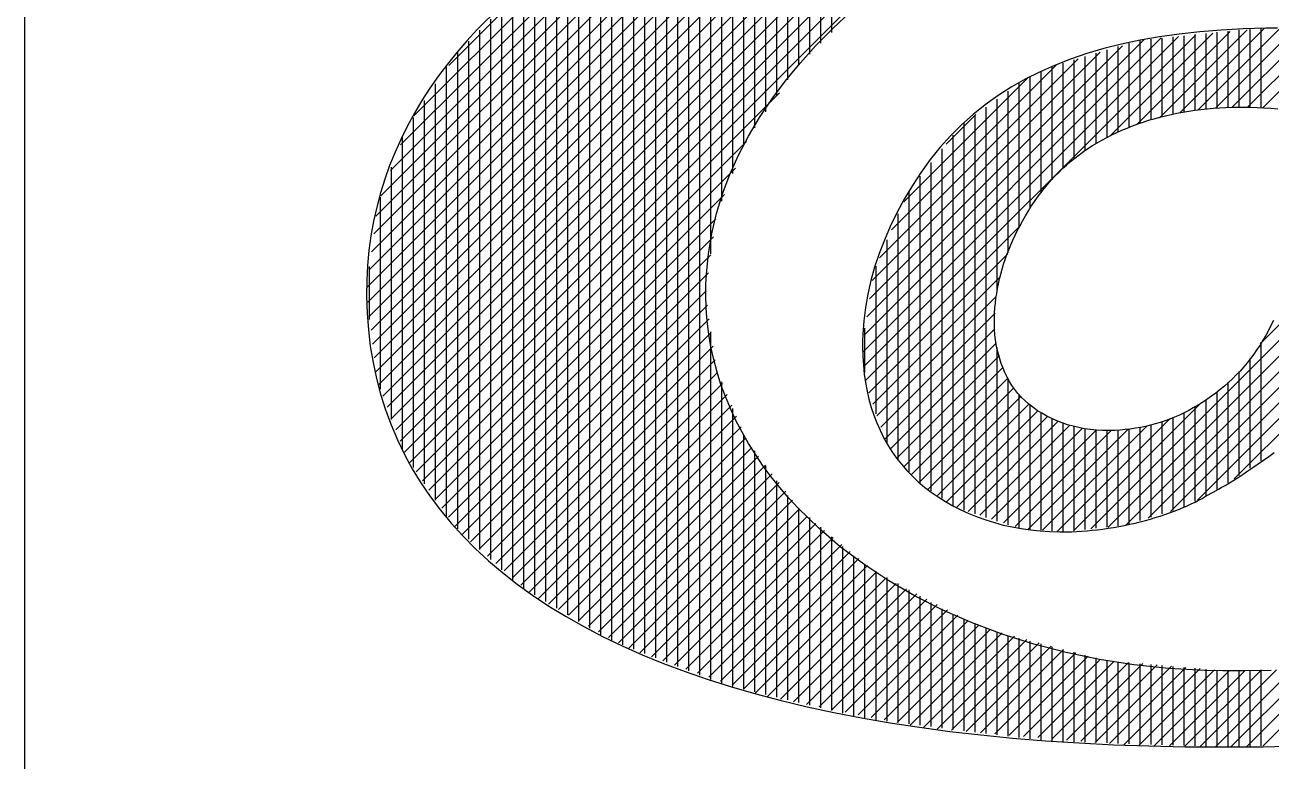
# Model space of a CAD drawing. Header units: millimetres. Extents: x 0 to 594, y 0 to 420.
# Drawn here: x 554.51 to 564.03, y 24.65 to 30.27 of the extents above; entities that cross this region are included whole.
import ezdxf

# ---------------------------------------------------------------- set-up
doc = ezdxf.new("R2010")
doc.units = ezdxf.units.MM
doc.header["$LTSCALE"] = 32.67
doc.layers.get('0').update_dxf_attribs({"linetype": 'CONTINUOUS'})

# ---------------------------------------------------------------- blocks, each defined once
blk = doc.blocks.new('CRE8_LOGO_BL0', base_point=(563.2299, 30.5129))
at = {"color": 7, "linetype": 'CONTINUOUS'}
blk.add_line((554.5149, 21.8345), (554.5149, 39.1914), dxfattribs=at)
at = {"color": 2, "linetype": 'CONTINUOUS'}
for p, q in [((557.1811, 27.7261), (563.4043, 33.9493)), ((557.1935, 27.6197), (563.4883, 33.9144)), ((557.2142, 27.5215), (563.5723, 33.8796)), ((557.2471, 27.4356), (563.6562, 33.8447)), ((557.2801, 27.3497), (563.7402, 33.8099)), ((557.313, 27.2638), (563.8242, 33.775)), ((557.3459, 27.1779), (563.9109, 33.7429)), ((557.3788, 27.092), (563.9977, 33.7108)), ((557.4118, 27.0061), (564.0844, 33.6787)), ((557.1688, 27.8326), (561.2453, 31.9092)), ((557.144, 28.0454), (560.9066, 31.8081)), ((557.1564, 27.939), (561.0765, 31.8591)), ((557.1274, 28.2665), (560.5669, 31.7061)), ((557.1316, 28.1519), (560.7368, 31.7571)), ((560.5068, 30.0453), (560.5068, 31.6831)), ((560.5908, 30.1278), (560.5908, 31.7112)), ((560.6749, 30.2102), (560.6749, 31.7392)), ((557.1439, 28.4019), (560.3971, 31.6551)), ((557.1605, 28.5373), (560.2273, 31.6041)), ((560.2547, 29.7273), (560.2547, 31.599)), ((560.3387, 29.8502), (560.3387, 31.627)), ((560.4228, 29.9628), (560.4228, 31.6551)), ((557.1771, 28.6727), (560.0212, 31.5168)), ((559.9186, 29.1351), (559.9186, 31.4868)), ((560.0026, 29.348), (560.0026, 31.5148)), ((560.0867, 29.4817), (560.0867, 31.5429)), ((560.1707, 29.6045), (560.1707, 31.5709)), ((557.1937, 28.8081), (559.8068, 31.4213)), ((559.7505, 28.5211), (559.7505, 31.4064)), ((559.8346, 28.9222), (559.8346, 31.4476)), ((557.2308, 28.9641), (559.5924, 31.3257)), ((559.5825, 25.3378), (559.5825, 31.324)), ((559.6665, 25.3045), (559.6665, 31.3652)), ((557.3059, 29.1581), (559.3781, 31.2302)), ((559.3304, 25.4377), (559.3304, 31.2003)), ((559.4144, 25.4044), (559.4144, 31.2415)), ((559.4985, 25.3711), (559.4985, 31.2827)), ((557.381, 29.352), (559.138, 31.109)), ((559.1623, 25.5044), (559.1623, 31.1178)), ((559.2464, 25.471), (559.2464, 31.159)), ((558.9943, 25.571), (558.9943, 31.0315)), ((559.0783, 25.5377), (559.0783, 31.0766)), ((558.8262, 25.6632), (558.8262, 30.914)), ((558.9103, 25.612), (558.9103, 30.9727)), ((557.4843, 29.5741), (558.8005, 30.8903)), ((558.7422, 25.7144), (558.7422, 30.8553)), ((558.5741, 25.8169), (558.5741, 30.7378)), ((558.6582, 25.7657), (558.6582, 30.7965)), ((557.7496, 29.9583), (558.463, 30.6716)), ((558.4901, 25.8681), (558.4901, 30.6791)), ((558.3221, 25.9705), (558.3221, 30.5616)), ((558.4061, 25.9193), (558.4061, 30.6203)), ((558.238, 26.0312), (558.238, 30.4809)), ((558.154, 26.1093), (558.154, 30.3964)), ((558.07, 26.1874), (558.07, 30.3119)), ((557.986, 26.2654), (557.986, 30.2274)), ((560.9125, 27.7737), (563.3197, 30.1808)), ((560.9197, 27.8997), (563.1883, 30.1683)), ((560.9215, 27.6638), (563.451, 30.1933)), ((560.9404, 28.0391), (563.057, 30.1558)), ((562.7957, 29.4192), (563.5823, 30.2057)), ((563.0026, 29.5072), (563.7136, 30.2182)), ((563.1117, 29.5429), (563.1117, 30.1587)), ((563.1736, 29.5594), (563.8449, 30.2307)), ((563.1957, 29.5656), (563.1957, 30.1677)), ((563.2797, 29.5883), (563.2797, 30.1766)), ((563.3302, 29.5971), (563.9753, 30.2423)), ((563.3637, 29.6016), (563.3637, 30.1856)), ((563.4478, 29.6143), (563.4478, 30.1946)), ((563.4687, 29.6168), (564.0953, 30.2434)), ((563.5318, 29.6269), (563.5318, 30.2035)), ((563.6032, 29.6325), (564.209, 30.2383)), ((563.6158, 29.6322), (563.6158, 30.2125)), ((563.6999, 29.6361), (563.6999, 30.2215)), ((563.7273, 29.6377), (564.3224, 30.2328)), ((563.7839, 29.64), (563.7839, 30.2304)), ((563.8475, 29.6391), (564.4357, 30.2273)), ((563.8679, 29.6381), (563.8679, 30.2394)), ((563.9519, 29.6337), (563.9519, 30.2411)), ((563.9602, 29.633), (564.5491, 30.2219)), ((557.8179, 26.4216), (557.8179, 30.0584)), ((557.9019, 26.3435), (557.9019, 30.1429)), ((560.961, 28.1786), (562.8915, 30.1091)), ((560.9816, 28.3181), (562.7231, 30.0595)), ((562.7756, 29.4079), (562.7756, 30.0773)), ((562.8596, 29.4498), (562.8596, 30.1025)), ((562.9436, 29.4837), (562.9436, 30.1277)), ((563.0276, 29.5177), (563.0276, 30.1497)), ((561.0364, 28.4917), (562.5547, 30.01)), ((562.4394, 29.1719), (562.4394, 29.9765)), ((562.5235, 29.2436), (562.5235, 30.0017)), ((562.6075, 29.3075), (562.6075, 30.0269)), ((562.6915, 29.3607), (562.6915, 30.0521)), ((557.7339, 26.5148), (557.7339, 29.9481)), ((561.1304, 28.7046), (562.3863, 29.9604)), ((562.1874, 28.8702), (562.1874, 29.8701)), ((562.2714, 28.9849), (562.2714, 29.9109)), ((562.3554, 29.0868), (562.3554, 29.9514)), ((557.6498, 26.6397), (557.6498, 29.8194)), ((561.2244, 28.9174), (562.1685, 29.8615)), ((562.1033, 28.7166), (562.1033, 29.8238)), ((557.4503, 26.9258), (560.2754, 29.7508)), ((557.5658, 26.7645), (557.5658, 29.6907)), ((561.9353, 28.2281), (561.9353, 29.7012)), ((562.0193, 28.5286), (562.0193, 29.7625)), ((561.5473, 29.3591), (561.772, 29.5838)), ((561.8512, 26.5086), (561.8512, 29.64)), ((557.4818, 26.8894), (557.4818, 29.562)), ((561.6832, 26.5644), (561.6832, 29.5174)), ((561.7672, 26.5365), (561.7672, 29.5787)), ((563.9425, 27.8328), (565.6621, 29.5524)), ((557.3978, 27.0242), (557.3978, 29.4115)), ((561.5992, 26.6012), (561.5992, 29.4276)), ((562.6504, 26.4218), (565.6354, 29.4069)), ((557.4999, 26.8565), (560.0222, 29.3789)), ((561.5151, 26.6564), (561.5151, 29.3233)), ((561.4311, 26.7115), (561.4311, 29.219)), ((562.7831, 26.4358), (565.6087, 29.2613)), ((557.3137, 27.2556), (557.3137, 29.1831)), ((557.5495, 26.7873), (559.938, 29.1758)), ((561.3471, 26.7721), (561.3471, 29.1146)), ((562.9172, 26.4509), (565.5799, 29.1136)), ((557.2297, 27.4871), (557.2297, 28.9547)), ((557.599, 26.718), (559.8539, 28.9728)), ((561.263, 26.8559), (561.263, 28.9987)), ((563.0878, 26.5027), (565.5489, 28.9638)), ((561.179, 26.9536), (561.179, 28.8266)), ((557.6486, 26.6487), (559.7886, 28.7887)), ((560.9305, 27.554), (562.113, 28.7364)), ((563.2584, 26.5545), (565.5179, 28.814)), ((557.6982, 26.5795), (559.77, 28.6513)), ((563.4642, 26.6415), (565.4869, 28.6641)), ((561.095, 27.0746), (561.095, 28.6271)), ((557.7478, 26.5102), (559.7515, 28.5139)), ((560.956, 27.4606), (562.017, 28.5216)), ((563.7457, 26.8042), (565.4558, 28.5143)), ((557.1457, 28.021), (557.1457, 28.4253)), ((557.7974, 26.441), (559.7329, 28.3766)), ((560.987, 27.3727), (561.962, 28.3478)), ((561.011, 27.2989), (561.011, 28.4276)), ((557.8533, 26.3781), (559.7144, 28.2392)), ((561.0179, 27.2848), (561.9294, 28.1963)), ((557.917, 26.323), (559.724, 28.13)), ((561.0488, 27.1969), (561.9197, 28.0679)), ((557.9808, 26.2679), (559.7386, 28.0257)), ((558.0446, 26.2129), (559.7531, 27.9214)), ((559.7505, 25.2711), (559.7505, 27.9263)), ((560.9269, 27.6152), (560.9269, 27.9544)), ((561.0797, 27.109), (561.9189, 27.9482)), ((558.1083, 26.1578), (559.7677, 27.8172)), ((561.1235, 27.034), (561.9287, 27.8391)), ((561.9353, 26.4807), (561.9353, 27.8072)), ((563.9519, 26.9419), (563.9519, 27.8473)), ((558.1721, 26.1027), (559.7823, 27.7129)), ((561.1725, 26.9641), (561.9526, 27.7442)), ((563.8679, 26.8858), (563.8679, 27.7219)), ((558.2358, 26.0476), (559.8023, 27.6141)), ((561.2224, 26.8952), (561.9796, 27.6524)), ((563.7839, 26.8297), (563.7839, 27.624)), ((558.2996, 25.9926), (559.8384, 27.5313)), ((559.8346, 25.239), (559.8346, 27.5439)), ((561.2827, 26.8367), (562.017, 27.571)), ((561.343, 26.7781), (562.0625, 27.4977)), ((562.0193, 26.4528), (562.0193, 27.5667)), ((563.6999, 26.7735), (563.6999, 27.5416)), ((558.3634, 25.9375), (559.8744, 27.4486)), ((561.408, 26.7242), (562.1183, 27.4346)), ((562.1033, 26.4268), (562.1033, 27.4499)), ((563.5318, 26.6769), (563.5318, 27.4062)), ((563.6158, 26.7208), (563.6158, 27.4686)), ((558.4355, 25.8908), (559.9105, 27.3658)), ((559.9186, 25.2187), (559.9186, 27.3409)), ((561.4802, 26.6776), (562.1773, 27.3747)), ((561.5524, 26.6311), (562.2478, 27.3264)), ((562.1874, 26.4198), (562.1874, 27.3681)), ((562.2714, 26.4128), (562.2714, 27.3102)), ((562.5176, 26.4079), (563.4965, 27.3868)), ((563.3637, 26.5889), (563.3637, 27.3096)), ((563.4478, 26.6329), (563.4478, 27.3578)), ((558.5119, 25.8483), (559.9465, 27.283)), ((561.6247, 26.5845), (562.3205, 27.2803)), ((561.7139, 26.5549), (562.4018, 27.2428)), ((561.8037, 26.5258), (562.4916, 27.2138)), ((562.2829, 26.4108), (563.0786, 27.2065)), ((562.3554, 26.4058), (562.3554, 27.263)), ((562.3932, 26.4024), (563.2561, 27.2653)), ((562.4394, 26.3997), (562.4394, 27.2282)), ((562.5235, 26.4085), (562.5235, 27.2063)), ((563.1117, 26.51), (563.1117, 27.2155)), ((563.1957, 26.5355), (563.1957, 27.2414)), ((563.2797, 26.5609), (563.2797, 27.2744)), ((558.5882, 25.8059), (559.9826, 27.2002)), ((558.6646, 25.7634), (560.0186, 27.1174)), ((560.0026, 25.1985), (560.0026, 27.1378)), ((561.8935, 26.4968), (562.5881, 27.1914)), ((561.9833, 26.4677), (562.694, 27.1784)), ((562.0731, 26.4387), (562.8094, 27.175)), ((562.1725, 26.4193), (562.9379, 27.1846)), ((562.6075, 26.4173), (562.6075, 27.1862)), ((562.6915, 26.4262), (562.6915, 27.179)), ((562.7756, 26.435), (562.7756, 27.1729)), ((562.8596, 26.4438), (562.8596, 27.1786)), ((562.9436, 26.459), (562.9436, 27.1847)), ((563.0276, 26.4845), (563.0276, 27.1967)), ((558.741, 25.7209), (560.0624, 27.0423)), ((560.0867, 25.1782), (560.0867, 27.018)), ((558.8173, 25.6784), (560.1144, 26.9756)), ((558.8937, 25.636), (560.1665, 26.9088)), ((558.97, 25.5935), (560.2186, 26.842)), ((560.1707, 25.1579), (560.1707, 26.9038)), ((559.0464, 25.551), (560.2706, 26.7752)), ((560.2547, 25.1376), (560.2547, 26.7897)), ((559.1227, 25.5085), (560.3227, 26.7085)), ((559.2082, 25.4751), (560.3747, 26.6417)), ((560.3387, 25.1173), (560.3387, 26.6755)), ((559.2962, 25.4443), (560.4268, 26.5749)), ((560.4228, 25.097), (560.4228, 26.5812)), ((559.3841, 25.4134), (560.4867, 26.516)), ((559.4721, 25.3826), (560.5523, 26.4628)), ((560.5068, 25.0768), (560.5068, 26.508)), ((559.5601, 25.3517), (560.6179, 26.4095)), ((559.6481, 25.3208), (560.6835, 26.3563)), ((560.5908, 25.0565), (560.5908, 26.4349)), ((560.6749, 25.0362), (560.6749, 26.3617)), ((559.736, 25.29), (560.7491, 26.3031)), ((560.7589, 25.0159), (560.7589, 26.2885)), ((559.824, 25.2591), (560.8147, 26.2499)), ((559.912, 25.2283), (560.8803, 26.1966)), ((560.8429, 24.9956), (560.8429, 26.2153)), ((560, 25.1974), (560.9459, 26.1434)), ((560.0879, 25.1666), (561.0115, 26.0902)), ((560.9269, 24.9753), (560.9269, 26.147)), ((561.011, 24.9633), (561.011, 26.0992)), ((560.1824, 25.1422), (561.0864, 26.0462)), ((560.2814, 25.1223), (561.1648, 26.0058)), ((561.095, 24.9531), (561.095, 26.0514)), ((561.179, 24.9428), (561.179, 26.0037)), ((560.3804, 25.1025), (561.2433, 25.9654)), ((560.4793, 25.0826), (561.3217, 25.925)), ((560.5783, 25.0628), (561.4001, 25.8845)), ((561.263, 24.9326), (561.263, 25.9559)), ((561.3471, 24.9224), (561.3471, 25.9081)), ((560.6773, 25.0429), (561.4785, 25.8441)), ((560.7762, 25.023), (561.5569, 25.8037)), ((561.4311, 24.9122), (561.4311, 25.8604)), ((561.5151, 24.9019), (561.5151, 25.8126)), ((560.8752, 25.0032), (561.6353, 25.7633)), ((560.9742, 24.9833), (561.7137, 25.7228)), ((561.0732, 24.9634), (561.7942, 25.6845)), ((561.5992, 24.8917), (561.5992, 25.7668)), ((561.6832, 24.8815), (561.6832, 25.7331)), ((561.7672, 24.8713), (561.7672, 25.6993)), ((561.1721, 24.9436), (561.8812, 25.6526)), ((561.2711, 24.9237), (561.9747, 25.6273)), ((561.3701, 24.9039), (562.0683, 25.602)), ((561.8512, 24.861), (561.8512, 25.6656)), ((561.9353, 24.8508), (561.9353, 25.6319)), ((562.0193, 24.8406), (562.0193, 25.6091)), ((562.1033, 24.8303), (562.1033, 25.5875)), ((561.4789, 24.8938), (562.1618, 25.5767)), ((561.5884, 24.8845), (562.2553, 25.5514)), ((561.698, 24.8753), (562.3489, 25.5261)), ((561.8075, 24.866), (562.4424, 25.5008)), ((562.1874, 24.8201), (562.1874, 25.5659)), ((562.2714, 24.8099), (562.2714, 25.5443)), ((562.3554, 24.8021), (562.3554, 25.5227)), ((562.4394, 24.7992), (562.4394, 25.5011)), ((561.9171, 24.8567), (562.5359, 25.4755)), ((562.0267, 24.8475), (562.6295, 25.4503)), ((562.1362, 24.8382), (562.723, 25.425)), ((562.2458, 24.8289), (562.829, 25.4121)), ((562.3554, 24.8196), (562.9384, 25.4027)), ((562.5235, 24.7964), (562.5235, 25.4796)), ((562.6075, 24.7935), (562.6075, 25.458)), ((562.6915, 24.7906), (562.6915, 25.4364)), ((562.7756, 24.7878), (562.7756, 25.4148)), ((562.8596, 24.7849), (562.8596, 25.4062)), ((562.9436, 24.782), (562.9436, 25.3993)), ((562.4649, 24.8104), (563.0478, 25.3932)), ((562.5745, 24.8011), (563.1572, 25.3838)), ((562.684, 24.7918), (563.2666, 25.3744)), ((562.7936, 24.7826), (563.376, 25.3649)), ((562.9032, 24.7733), (563.4854, 25.3555)), ((563.0175, 24.7688), (563.5948, 25.346)), ((563.0276, 24.7792), (563.0276, 25.3923)), ((563.1117, 24.7763), (563.1117, 25.3854)), ((563.1343, 24.7667), (563.7061, 25.3385)), ((563.1957, 24.7734), (563.1957, 25.3785)), ((563.251, 24.7647), (563.8251, 25.3387)), ((563.2797, 24.7706), (563.2797, 25.3716)), ((563.3637, 24.7677), (563.3637, 25.3647)), ((563.3678, 24.7626), (563.9471, 25.3419)), ((563.4478, 24.7648), (563.4478, 25.3578)), ((563.4846, 24.7605), (564.0691, 25.3451)), ((563.5318, 24.762), (563.5318, 25.3509)), ((563.6013, 24.7585), (564.1912, 25.3483)), ((563.6158, 24.7591), (563.6158, 25.344)), ((563.6999, 24.7572), (563.6999, 25.3385)), ((563.719, 24.7572), (564.3132, 25.3515)), ((563.7839, 24.7572), (563.7839, 25.3381)), ((563.8391, 24.7585), (564.4353, 25.3547)), ((563.8679, 24.7601), (563.8679, 25.3414)), ((563.9519, 24.7648), (563.9519, 25.3458)), ((563.9653, 24.7659), (564.5574, 25.358))]:
    blk.add_line(p, q, dxfattribs=at)
at = {"color": 7, "linetype": 'CONTINUOUS'}
for points in [[(558.1354, 30.399), (557.967, 30.2323), (557.8879, 30.1464), (557.8123, 30.0588), (557.7401, 29.9695), (557.6716, 29.8785), (557.6067, 29.7859), (557.5456, 29.6916), (557.4883, 29.5957), (557.4349, 29.4981), (557.3855, 29.3988), (557.34, 29.2979), (557.2987, 29.1954), (557.2615, 29.0913), (557.2286, 28.9855), (557.2, 28.8782), (557.1758, 28.7692), (557.156, 28.6586)], [(563.6763, 26.7537), (563.7082, 26.7724), (563.7416, 26.7928), (563.7765, 26.8149), (563.8127, 26.8385), (563.8501, 26.8635), (563.8885, 26.8898), (563.9278, 26.9172), (563.9679, 26.9457), (564.0086, 26.9752), (564.0498, 27.0054)], [(559.8963, 29.1275), (559.9622, 29.2744), (560.0377, 29.4193), (560.1225, 29.5621), (560.2164, 29.7026), (560.3194, 29.8408), (560.4311, 29.9766), (560.5514, 30.1099), (560.6802, 30.2406), (560.8172, 30.3685)], [(564.0761, 30.2434), (563.9873, 30.2426), (563.8138, 30.2378), (563.6456, 30.2288), (563.4829, 30.2156), (563.3255, 30.1983), (563.1736, 30.1768), (563.027, 30.151), (562.8857, 30.1211), (562.7499, 30.087), (562.6194, 30.0488), (562.4943, 30.0063), (562.3746, 29.9596), (562.2599, 29.9087), (562.1497, 29.8532), (562.0438, 29.793), (561.9423, 29.7282), (561.8452, 29.6586), (561.7525, 29.5845), (561.6642, 29.5056), (561.5802, 29.4221), (561.5007, 29.334), (561.4255, 29.2412), (561.3547, 29.1437), (561.2883, 29.0416), (561.2268, 28.9373), (561.1707, 28.8332), (561.12, 28.7294), (561.0748, 28.6257), (561.035, 28.5223), (561.0006, 28.4192), (560.9717, 28.3163), (560.9482, 28.2136), (560.9301, 28.1112), (560.9175, 28.0091), (560.9103, 27.9072), (560.9087, 27.8563), (560.9085, 27.8309), (560.9085, 27.8109), (560.9102, 27.7403), (560.9145, 27.6713), (560.9214, 27.6038), (560.9309, 27.5379), (560.9429, 27.4734), (560.9575, 27.4105), (560.9747, 27.3491), (560.9945, 27.2893), (561.0169, 27.2309), (561.0418, 27.1741), (561.0694, 27.1188), (561.0996, 27.0649), (561.1323, 27.0129), (561.1675, 26.9627), (561.2053, 26.9145), (561.2456, 26.8682), (561.2884, 26.8239), (561.3338, 26.7814), (561.3817, 26.7409), (561.4321, 26.7023), (561.4851, 26.6656), (561.5406, 26.6308), (561.5986, 26.5979), (561.659, 26.567), (561.7207, 26.5386), (561.7839, 26.5128), (561.8483, 26.4897), (561.9142, 26.4692), (561.9813, 26.4513), (562.0498, 26.4361), (562.1196, 26.4235), (562.1908, 26.4135), (562.2632, 26.4061), (562.337, 26.4014), (562.4121, 26.3993), (562.431, 26.3992), (562.4425, 26.3992), (562.4623, 26.3994), (562.5019, 26.4002), (562.5416, 26.4018), (562.5816, 26.4041), (562.6216, 26.4071), (562.6618, 26.4108), (562.7022, 26.4153), (562.7428, 26.4204), (562.7835, 26.4263), (562.8244, 26.4329), (562.8654, 26.4402), (562.9066, 26.4482), (562.9478, 26.4569), (562.9883, 26.4661), (563.0281, 26.4758), (563.0671, 26.4859), (563.1054, 26.4965), (563.143, 26.5076), (563.1799, 26.5191), (563.2162, 26.5311), (563.2518, 26.5436), (563.2867, 26.5566), (563.321, 26.57), (563.3546, 26.5839), (563.3869, 26.5981), (563.4174, 26.6123), (563.4463, 26.6265), (563.4736, 26.6405), (563.4994, 26.6543), (563.5238, 26.6677), (563.5468, 26.6807), (563.5684, 26.6931), (563.5888, 26.7049), (563.6081, 26.7159), (563.6262, 26.726), (563.6462, 26.7368), (563.6763, 26.7537)], [(564.0439, 28.0132), (564.0253, 27.9738), (564.0058, 27.9353), (563.9854, 27.8976), (563.9642, 27.8608), (563.942, 27.8248), (563.9189, 27.7896), (563.8949, 27.7553), (563.8699, 27.7218), (563.8441, 27.6891), (563.8174, 27.6574), (563.7898, 27.6264), (563.7613, 27.5963), (563.7318, 27.567), (563.7015, 27.5386), (563.6703, 27.5111), (563.6381, 27.4843), (563.6051, 27.4585), (563.5713, 27.4335), (563.5371, 27.4097), (563.5027, 27.387), (563.468, 27.3655), (563.433, 27.3451), (563.3977, 27.3259), (563.3621, 27.3078), (563.3263, 27.2908), (563.2902, 27.275), (563.2537, 27.2603), (563.217, 27.2467), (563.18, 27.2343), (563.1428, 27.223), (563.1052, 27.2129), (563.0673, 27.2039), (563.0292, 27.196), (562.9908, 27.1893), (562.9521, 27.1837), (562.9131, 27.1793), (562.8738, 27.176), (562.8342, 27.1738), (562.7943, 27.1728), (562.7843, 27.1727), (562.7793, 27.1727), (562.7759, 27.1727), (562.7639, 27.1728), (562.7401, 27.1733), (562.6933, 27.1758), (562.6474, 27.1801), (562.6025, 27.1864), (562.5585, 27.1946), (562.5154, 27.2046), (562.4733, 27.2165), (562.4322, 27.2303), (562.392, 27.2459), (562.3527, 27.2634), (562.3144, 27.2828), (562.2772, 27.304), (562.2419, 27.3263), (562.2085, 27.3499), (562.177, 27.3746), (562.1476, 27.4004), (562.12, 27.4275), (562.0944, 27.4557), (562.0707, 27.4851), (562.0489, 27.5157), (562.029, 27.5476), (562.011, 27.5806), (561.995, 27.6147), (561.9805, 27.6492), (561.9674, 27.6842), (561.9558, 27.7195), (561.9456, 27.7553), (561.9368, 27.7915), (561.9294, 27.8281), (561.9235, 27.8651), (561.9191, 27.9025), (561.9161, 27.9404), (561.9147, 27.9786), (561.9145, 27.9978), (561.915, 28.0347), (561.9164, 28.0716), (561.9189, 28.1085), (561.9223, 28.1454), (561.9267, 28.1823), (561.9321, 28.2192), (561.9385, 28.2561), (561.9458, 28.2931), (561.9541, 28.33), (561.9634, 28.367), (561.9737, 28.404), (561.985, 28.441), (561.9972, 28.478), (562.0105, 28.515), (562.0247, 28.5521), (562.0399, 28.5891), (562.0561, 28.6262), (562.0732, 28.6633), (562.0914, 28.7004), (562.1105, 28.7375), (562.1306, 28.7747), (562.1517, 28.8119), (562.1737, 28.8487), (562.1964, 28.8847), (562.2199, 28.9199), (562.2442, 28.9543), (562.2692, 28.9878), (562.295, 29.0205), (562.3215, 29.0523), (562.3488, 29.0833), (562.3768, 29.1135), (562.4057, 29.1428), (562.4352, 29.1713), (562.4655, 29.1989), (562.4966, 29.2257), (562.5284, 29.2516), (562.561, 29.2767), (562.5944, 29.301), (562.6285, 29.3244), (562.6633, 29.3469), (562.6989, 29.3686), (562.7352, 29.3895), (562.7723, 29.4095), (562.8102, 29.4286), (562.8488, 29.447), (562.8881, 29.4646), (562.9278, 29.4813), (562.9681, 29.4972), (563.0088, 29.5123), (563.0501, 29.5265), (563.0919, 29.54), (563.1341, 29.5525), (563.1769, 29.5643), (563.2202, 29.5752), (563.264, 29.5852), (563.3083, 29.5945), (563.3531, 29.6029), (563.3984, 29.6105), (563.4443, 29.6172), (563.4906, 29.6231), (563.5375, 29.6282), (563.5849, 29.6324), (563.6327, 29.6358), (563.6811, 29.6384), (563.73, 29.6401), (563.7794, 29.641), (563.8043, 29.6412), (563.8099, 29.6412), (563.813, 29.6412), (563.8192, 29.6412), (563.8692, 29.6405), (563.92, 29.6387), (563.9718, 29.636), (564.0246, 29.6323), (564.0782, 29.6275)], [(557.156, 28.6586), (557.1407, 28.5465), (557.1301, 28.4328), (557.1241, 28.3175), (557.1228, 28.1976), (557.1268, 28.0683), (557.1363, 27.9408), (557.1513, 27.8151), (557.1717, 27.6913), (557.1978, 27.5694), (557.2293, 27.4494), (557.2665, 27.3315), (557.3093, 27.2156), (557.3578, 27.1018), (557.4119, 26.9902), (557.4718, 26.8807), (557.5374, 26.7735), (557.6087, 26.6685), (557.6858, 26.5658), (557.7688, 26.4655), (557.8576, 26.3676), (557.9522, 26.2721), (558.0527, 26.1791), (558.1592, 26.0886), (558.2716, 26.0007), (558.39, 25.9154), (558.5144, 25.8328), (558.6448, 25.7528), (558.7813, 25.6756), (558.9238, 25.6012), (559.0725, 25.5296), (559.2273, 25.4609), (559.3883, 25.3952), (559.5554, 25.3323), (559.7288, 25.2725), (559.9084, 25.2157), (560.0943, 25.162), (560.2865, 25.1115), (560.485, 25.0641), (560.6899, 25.02), (560.9011, 24.9791), (561.1188, 24.9415), (561.3429, 24.9073), (561.5734, 24.8765), (561.8104, 24.8491), (562.054, 24.8252), (562.304, 24.8048), (562.5607, 24.788), (562.8239, 24.7747), (563.0938, 24.7652), (563.3703, 24.7593), (563.6535, 24.7572), (563.6704, 24.7572), (563.6704, 24.7572), (563.6704, 24.7572), (563.6706, 24.7572), (563.6749, 24.7572), (563.6842, 24.7572), (563.6974, 24.7572), (563.7135, 24.7572), (563.7314, 24.7572), (563.7501, 24.7572), (563.7683, 24.7572), (563.7852, 24.7572), (563.7996, 24.7572), (563.8104, 24.7572), (563.8166, 24.7572), (563.8176, 24.7572), (563.8177, 24.7572), (563.8197, 24.7572), (563.8311, 24.7572), (563.8766, 24.7574), (563.9672, 24.7582), (564.3232, 24.7681)], [(564.0274, 25.3397), (563.8263, 25.3381), (563.8022, 25.3381), (563.8021, 25.3381), (563.8021, 25.3381), (563.8018, 25.3381), (563.8004, 25.3381), (563.7951, 25.3381), (563.7869, 25.3381), (563.7766, 25.3382), (563.765, 25.3382), (563.7526, 25.3383), (563.7402, 25.3383), (563.7286, 25.3384), (563.7184, 25.3384), (563.7104, 25.3385), (563.7053, 25.3385), (563.7037, 25.3385), (563.7032, 25.3385), (563.7019, 25.3385), (563.7, 25.3385), (563.6976, 25.3385), (563.695, 25.3385), (563.6923, 25.3385), (563.6896, 25.3385), (563.687, 25.3385), (563.6849, 25.3385), (563.6832, 25.3385), (563.6822, 25.3385), (563.682, 25.3385), (563.682, 25.3385), (563.682, 25.3385), (563.6748, 25.3385), (563.6574, 25.3386), (563.5191, 25.3409), (563.2461, 25.3557), (562.9785, 25.3836), (562.717, 25.4242), (562.4622, 25.477), (562.2147, 25.5416), (561.9751, 25.6175), (561.744, 25.7044), (561.5221, 25.8016), (561.31, 25.9088), (561.1082, 26.0256), (560.9175, 26.1515), (560.7384, 26.2859), (560.5715, 26.4286), (560.4175, 26.579), (560.3455, 26.657), (560.2769, 26.7367), (560.2119, 26.8182), (560.1504, 26.9013), (560.0927, 26.9859), (560.0387, 27.0722), (559.9885, 27.1599), (559.9423, 27.249), (559.9, 27.3396), (559.8618, 27.4314), (559.8277, 27.5245), (559.7979, 27.6188), (559.7723, 27.7142), (559.7511, 27.8108), (559.7344, 27.9083), (559.7222, 28.0069), (559.7146, 28.1063), (559.7116, 28.2067), (559.7127, 28.2879), (559.7164, 28.3662), (559.7318, 28.5217), (559.7577, 28.6757), (559.7939, 28.8281), (559.8401, 28.9787), (559.8963, 29.1275)]]:
    blk.add_lwpolyline(points, dxfattribs=at)

msp = doc.modelspace()

# ---------------------------------------------------------------- block references
at = {"color": 2, "linetype": 'CONTINUOUS'}
msp.add_blockref('CRE8_LOGO_BL0', (563.2299, 30.5129), dxfattribs=at)

doc.saveas('drawing.dxf')
